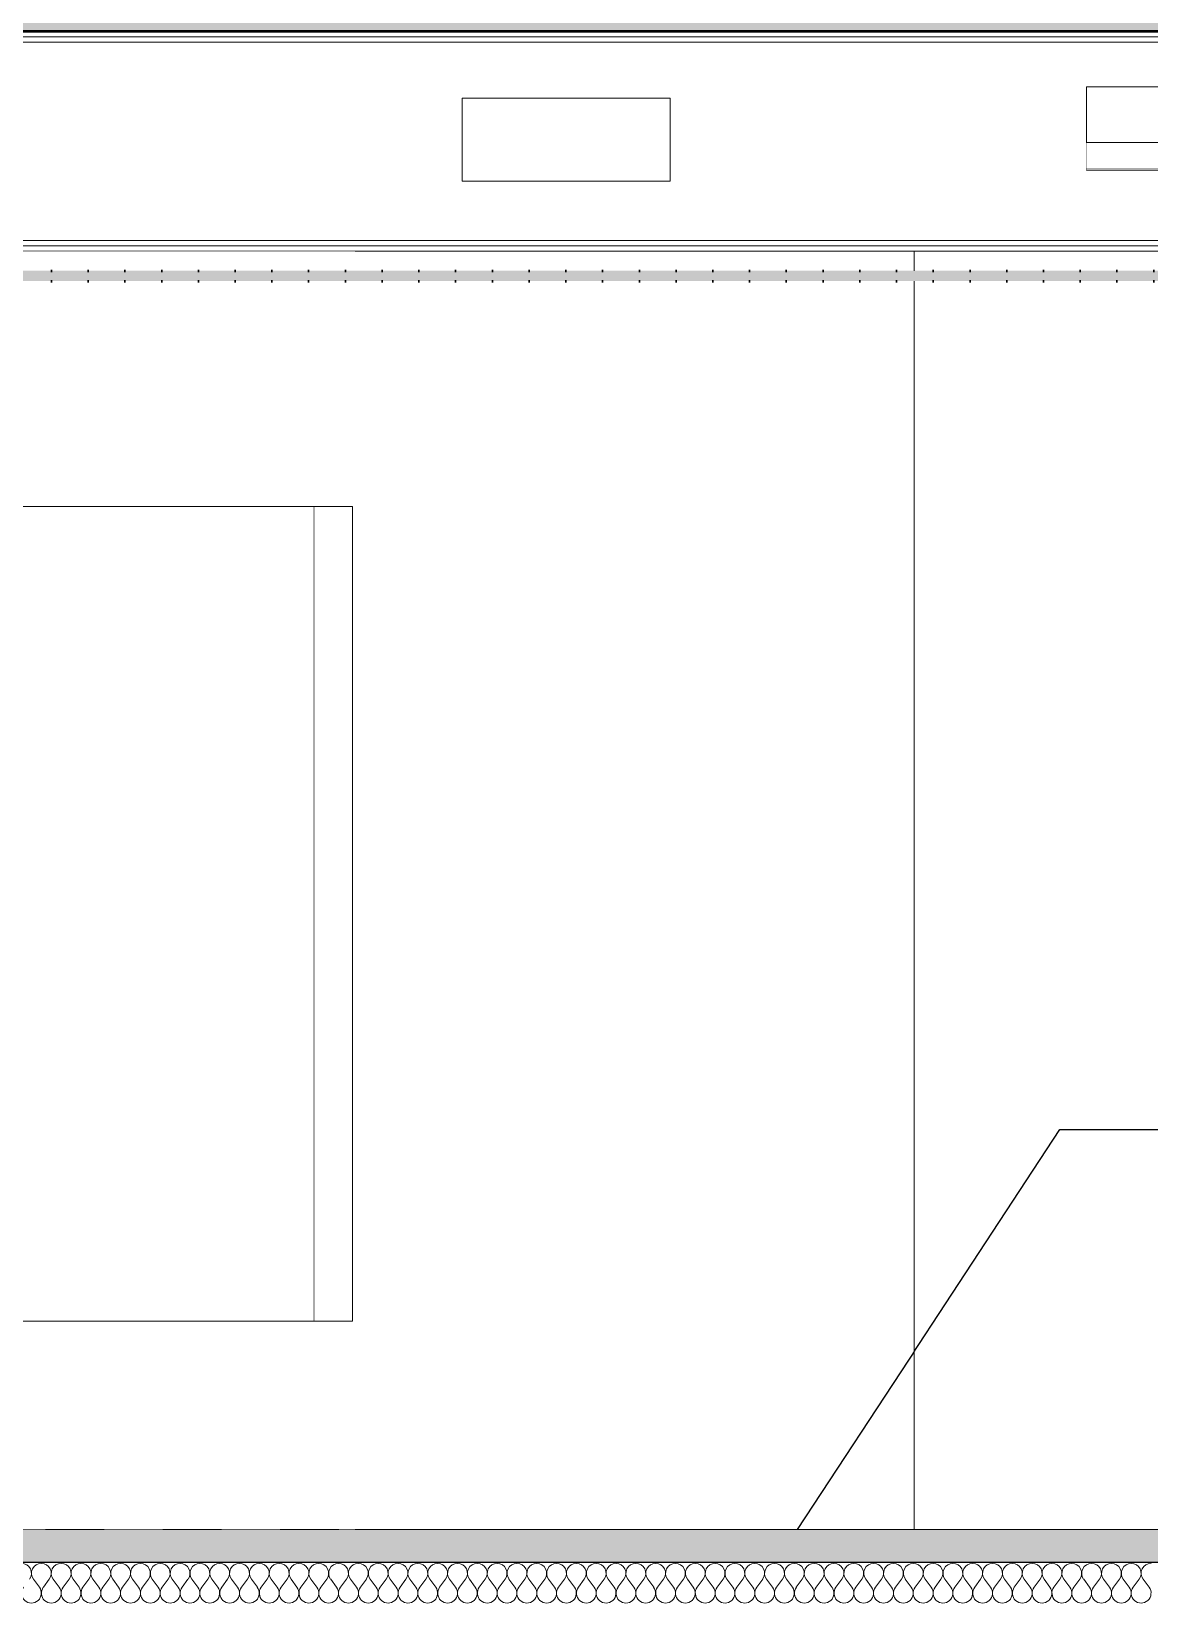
# Model space of a CAD drawing. Header units: millimetres. Extents: x -48147 to 1414029, y -496296 to 18123.
# Drawn here: x 1371003 to 1373690, y -491015 to -487237 of the extents above; entities that cross this region are included whole.
import ezdxf

# ---------------------------------------------------------------- set-up
doc = ezdxf.new("R2010")
doc.units = ezdxf.units.MM
doc.header["$MEASUREMENT"] = 0
for name, pattern in [('Dashed', [2822.222233, 1411.111116, -1411.111116]), ('Dense Dotted', [88.194442, 0, -88.194442]), ('Wipeout_Contour', [1000, 0, -1000])]:
    doc.linetypes.add(name, pattern=pattern)
for name, color, linetype, lineweight, true_color in [('0_Pen_No__105', 7, 'Continuous', 15, 0xa6a6a6), ('A-230-M_FLOOR.IFC Import_Pen_No__109', 7, 'Continuous', 15, 0xa6a6a6), ('A-230-M_FLOOR.IFC Import_Pen_No__29', 7, 'Continuous', 50, 0x2a2a2a), ('New_A-20-M_Ceiling_Pen_No__29', 7, 'Continuous', 50, 0x2a2a2a), ('New_A-20-M_Ceiling_Pen_No__81', 7, 'Continuous', 20, 0x6a6a6a), ('New_A-20-M_Floor_Slab_Pen_No__107', 7, 'Continuous', 15, 0xa6a6a6), ('New_A-20-M_Floor_Slab_Pen_No__109', 7, 'Continuous', 15, 0xa6a6a6), ('New_A-20-M_Floor_Slab_Pen_No__162', 7, 'Continuous', 0, 0xe47200)]:
    doc.layers.add(name, color=color, linetype=linetype, lineweight=lineweight, true_color=true_color)
for name, color, linetype, lineweight in [('0_Pen_No__85', 8, 'Continuous', 20), ('A-20-M_Ceiling_Pen_No__89', 8, 'Continuous', 20), ('A-25-M_Wall_Int_Pen_No__87', 8, 'Continuous', 20), ('New_A-20-M_Floor_Slab_Pen_No__1', 7, 'Continuous', 13), ('New_A-25-M_Wall_Int_Pen_No__87', 8, 'Continuous', 20), ('S-280-M_STRUCT_FRAME.IFC Import_Pen_No__90', 8, 'Continuous', 20)]:
    doc.layers.add(name, color=color, linetype=linetype, lineweight=lineweight)
for name, color, linetype in [('A-20-M_Ceiling', 7, 'Continuous'), ('A-230-M_FLOOR.IFC Import', 7, 'Continuous'), ('A-25-M_Wall_Int', 7, 'Continuous'), ('New_A-20-M_Ceiling', 7, 'Continuous'), ('New_A-20-M_Floor_Slab', 7, 'Continuous'), ('New_A-25-M_Wall_Int', 7, 'Continuous'), ('S-280-M_STRUCT_FRAME.IFC Import', 7, 'Continuous')]:
    doc.layers.add(name, color=color, linetype=linetype)
doc.dimstyles.new('GENERATED_STYLE__5', dxfattribs={"dimtxt": 0.18, "dimasz": 182.4, "dimexe": 0.18, "dimexo": 0.0625, "dimgap": 0.09, "dimtad": 0, "dimtih": 1, "dimtoh": 1, "dimdec": 4, "dimzin": 0, "dimdsep": 46, "dimcen": 0.09, "dimadec": 0, "dimazin": 0, "dimtfac": 1, "dimtdec": 4, "dimtmove": 0, "dimatfit": 3, "dimldrblk": 'ARROWHEAD_5', "dimfxl": 1, "dimtolj": 1, "dimtzin": 0, "dimarcsym": 0})
pattern_1 = [(0, (1372879, -490836.73), (0, 389.7114), [24.375, -200.625]), (0, (1372991.5, -490641.88), (0, 389.7114), [24.375, -200.625]), (60, (1372879, -490836.73), (-337.5, 194.8557), [24.375, -200.625]), (60, (1373104, -490836.73), (-337.5, 194.8557), [24.375, -200.625]), (120, (1372903.37, -490836.73), (337.5, 194.8557), [24.375, -200.625]), (120, (1373128.37, -490836.73), (337.5, 194.8557), [24.375, -200.625]), (0, (1372878.996, -490799.23), (0, 75), [0, -75, 0, -112.5]), (45, (1372916.496, -490799.23), (-53.033, 53.033), [0, -56.25, 0, -93.75])]

# ---------------------------------------------------------------- blocks, each defined once
blk = doc.blocks.new('Section Elem_80_2', base_point=(1372879, -490836.7))
at = {"color": 254, "linetype": 'Wipeout_Contour', "lineweight": 0, "ltscale": 5825226.054187815}
blk.add_wipeout([(1372038.5, -487596.7), (1372538.4, -487596.7), (1372538.4, -487396.7), (1372038.5, -487396.7)], dxfattribs=at).dxf.layer = 'New_A-25-M_Wall_Int'
at = {"color": 254, "linetype": 'Wipeout_Contour', "lineweight": 0, "ltscale": 5826235.040803639}
blk.add_wipeout([(1373124.3, -487765), (1371780.7, -487765), (1371780.7, -487811.7), (1373124.3, -487811.7)], dxfattribs=at).dxf.layer = 'New_A-25-M_Wall_Int'
at = {"color": 254, "linetype": 'Wipeout_Contour', "lineweight": 0, "ltscale": 5828314.81659353}
blk.add_wipeout([(1371780.7, -487836.7), (1371780.7, -490836.7), (1373124.3, -490836.7), (1373124.3, -487836.7)], dxfattribs=at).dxf.layer = 'New_A-25-M_Wall_Int'
at = {"layer": 'New_A-25-M_Wall_Int_Pen_No__87', "linetype": 'Continuous'}
for p, q in [((1373124.3, -487765), (1373124.3, -487811.7)), ((1373124.3, -487836.7), (1373124.3, -490836.7))]:
    blk.add_line(p, q, dxfattribs=at)
blk = doc.blocks.new('*X395', base_point=(1372879, -490836.7))
at = {"layer": 'New_A-20-M_Floor_Slab_Pen_No__107', "linetype": 'Continuous'}
for p, q in [((1371022.5, -490975.8), (1371008.2, -490956.7)), ((1371032, -490975.8), (1371046.3, -490956.7)), ((1371070.1, -490975.8), (1371055.8, -490956.7)), ((1371079.6, -490975.8), (1371093.9, -490956.7)), ((1371117.7, -490975.8), (1371103.4, -490956.7)), ((1371127.2, -490975.8), (1371141.5, -490956.7)), ((1371165.3, -490975.8), (1371151, -490956.7)), ((1371174.8, -490975.8), (1371189.1, -490956.7)), ((1371212.9, -490975.8), (1371198.7, -490956.7)), ((1371222.5, -490975.8), (1371236.8, -490956.7)), ((1371260.6, -490975.8), (1371246.3, -490956.7)), ((1371270.1, -490975.8), (1371284.4, -490956.7)), ((1371308.2, -490975.8), (1371293.9, -490956.7)), ((1371317.7, -490975.8), (1371332, -490956.7)), ((1371355.8, -490975.8), (1371341.5, -490956.7)), ((1371365.3, -490975.8), (1371379.6, -490956.7)), ((1371403.4, -490975.8), (1371389.1, -490956.7)), ((1371412.9, -490975.8), (1371427.2, -490956.7)), ((1371451, -490975.8), (1371436.8, -490956.7)), ((1371460.6, -490975.8), (1371474.8, -490956.7)), ((1371498.7, -490975.8), (1371484.4, -490956.7)), ((1371508.2, -490975.8), (1371522.5, -490956.7)), ((1371546.3, -490975.8), (1371532, -490956.7)), ((1371555.8, -490975.8), (1371570.1, -490956.7)), ((1371593.9, -490975.8), (1371579.6, -490956.7)), ((1371603.4, -490975.8), (1371617.7, -490956.7)), ((1371641.5, -490975.8), (1371627.2, -490956.7)), ((1371651, -490975.8), (1371665.3, -490956.7)), ((1371689.1, -490975.8), (1371674.8, -490956.7)), ((1371698.7, -490975.8), (1371712.9, -490956.7)), ((1371736.8, -490975.8), (1371722.5, -490956.7)), ((1371746.3, -490975.8), (1371760.6, -490956.7)), ((1371784.4, -490975.8), (1371770.1, -490956.7)), ((1371793.9, -490975.8), (1371808.2, -490956.7)), ((1371832, -490975.8), (1371817.7, -490956.7)), ((1371841.5, -490975.8), (1371855.8, -490956.7)), ((1371879.6, -490975.8), (1371865.3, -490956.7)), ((1371889.1, -490975.8), (1371903.4, -490956.7)), ((1371927.2, -490975.8), (1371912.9, -490956.7)), ((1371936.8, -490975.8), (1371951, -490956.7)), ((1371974.8, -490975.8), (1371960.6, -490956.7)), ((1371984.4, -490975.8), (1371998.7, -490956.7)), ((1372022.5, -490975.8), (1372008.2, -490956.7)), ((1372032, -490975.8), (1372046.3, -490956.7)), ((1372070.1, -490975.8), (1372055.8, -490956.7)), ((1372079.6, -490975.8), (1372093.9, -490956.7)), ((1372117.7, -490975.8), (1372103.4, -490956.7)), ((1372127.2, -490975.8), (1372141.5, -490956.7)), ((1372165.3, -490975.8), (1372151, -490956.7)), ((1372174.8, -490975.8), (1372189.1, -490956.7)), ((1372212.9, -490975.8), (1372198.7, -490956.7)), ((1372222.5, -490975.8), (1372236.8, -490956.7)), ((1372260.6, -490975.8), (1372246.3, -490956.7)), ((1372270.1, -490975.8), (1372284.4, -490956.7)), ((1372308.2, -490975.8), (1372293.9, -490956.7)), ((1372317.7, -490975.8), (1372332, -490956.7)), ((1372355.8, -490975.8), (1372341.5, -490956.7)), ((1372365.3, -490975.8), (1372379.6, -490956.7)), ((1372403.4, -490975.8), (1372389.1, -490956.7)), ((1372412.9, -490975.8), (1372427.2, -490956.7)), ((1372451, -490975.8), (1372436.8, -490956.7)), ((1372460.6, -490975.8), (1372474.8, -490956.7)), ((1372498.7, -490975.8), (1372484.4, -490956.7)), ((1372508.2, -490975.8), (1372522.5, -490956.7)), ((1372546.3, -490975.8), (1372532, -490956.7)), ((1372555.8, -490975.8), (1372570.1, -490956.7)), ((1372593.9, -490975.8), (1372579.6, -490956.7)), ((1372603.4, -490975.8), (1372617.7, -490956.7)), ((1372641.5, -490975.8), (1372627.2, -490956.7)), ((1372651, -490975.8), (1372665.3, -490956.7)), ((1372689.1, -490975.8), (1372674.8, -490956.7)), ((1372698.7, -490975.8), (1372712.9, -490956.7)), ((1372736.8, -490975.8), (1372722.5, -490956.7)), ((1372746.3, -490975.8), (1372760.6, -490956.7)), ((1372784.4, -490975.8), (1372770.1, -490956.7)), ((1372793.9, -490975.8), (1372808.2, -490956.7)), ((1372832, -490975.8), (1372817.7, -490956.7)), ((1372841.5, -490975.8), (1372855.8, -490956.7)), ((1372879.6, -490975.8), (1372865.3, -490956.7)), ((1372889.1, -490975.8), (1372903.4, -490956.7)), ((1372927.2, -490975.8), (1372912.9, -490956.7)), ((1372936.8, -490975.8), (1372951, -490956.7)), ((1372974.8, -490975.8), (1372960.6, -490956.7)), ((1372984.4, -490975.8), (1372998.7, -490956.7)), ((1373022.5, -490975.8), (1373008.2, -490956.7)), ((1373032, -490975.8), (1373046.3, -490956.7)), ((1373070.1, -490975.8), (1373055.8, -490956.7)), ((1373079.6, -490975.8), (1373093.9, -490956.7)), ((1373117.7, -490975.8), (1373103.4, -490956.7)), ((1373127.2, -490975.8), (1373141.5, -490956.7)), ((1373165.3, -490975.8), (1373151, -490956.7)), ((1373174.8, -490975.8), (1373189.1, -490956.7)), ((1373212.9, -490975.8), (1373198.7, -490956.7)), ((1373222.5, -490975.8), (1373236.8, -490956.7)), ((1373260.6, -490975.8), (1373246.3, -490956.7)), ((1373270.1, -490975.8), (1373284.4, -490956.7)), ((1373308.2, -490975.8), (1373293.9, -490956.7)), ((1373317.7, -490975.8), (1373332, -490956.7)), ((1373355.8, -490975.8), (1373341.5, -490956.7)), ((1373365.3, -490975.8), (1373379.6, -490956.7)), ((1373403.4, -490975.8), (1373389.1, -490956.7)), ((1373412.9, -490975.8), (1373427.2, -490956.7)), ((1373451, -490975.8), (1373436.8, -490956.7)), ((1373460.6, -490975.8), (1373474.8, -490956.7)), ((1373498.7, -490975.8), (1373484.4, -490956.7)), ((1373508.2, -490975.8), (1373522.5, -490956.7)), ((1373546.3, -490975.8), (1373532, -490956.7)), ((1373555.8, -490975.8), (1373570.1, -490956.7)), ((1373593.9, -490975.8), (1373579.6, -490956.7)), ((1373603.4, -490975.8), (1373617.7, -490956.7)), ((1373641.5, -490975.8), (1373627.2, -490956.7)), ((1373651, -490975.8), (1373665.3, -490956.7)), ((1373689.1, -490975.8), (1373674.8, -490956.7))]:
    blk.add_line(p, q, dxfattribs=at)
for centre, start, end in [((1370979.6, -490942.4), 323.1301, 90), ((1371027.2, -490942.4), 90, 216.8699), ((1371027.2, -490942.4), 323.1301, 90), ((1371074.8, -490942.4), 90, 216.8699), ((1371074.8, -490942.4), 323.1301, 90), ((1371122.5, -490942.4), 90, 216.8699), ((1371122.5, -490942.4), 323.1301, 90), ((1371170.1, -490942.4), 90, 216.8699), ((1371170.1, -490942.4), 323.1301, 90), ((1371217.7, -490942.4), 90, 216.8699), ((1371217.7, -490942.4), 323.1301, 90), ((1371265.3, -490942.4), 90, 216.8699), ((1371265.3, -490942.4), 323.1301, 90), ((1371312.9, -490942.4), 90, 216.8699), ((1371312.9, -490942.4), 323.1301, 90), ((1371360.6, -490942.4), 90, 216.8699), ((1371360.6, -490942.4), 323.1301, 90), ((1371408.2, -490942.4), 90, 216.8699), ((1371408.2, -490942.4), 323.1301, 90), ((1371455.8, -490942.4), 90, 216.8699), ((1371455.8, -490942.4), 323.1301, 90), ((1371503.4, -490942.4), 90, 216.8699), ((1371503.4, -490942.4), 323.1301, 90), ((1371551, -490942.4), 90, 216.8699), ((1371551, -490942.4), 323.1301, 90), ((1371598.7, -490942.4), 90, 216.8699), ((1371598.7, -490942.4), 323.1301, 90), ((1371646.3, -490942.4), 90, 216.8699), ((1371646.3, -490942.4), 323.1301, 90), ((1371693.9, -490942.4), 90, 216.8699), ((1371693.9, -490942.4), 323.1301, 90), ((1371741.5, -490942.4), 90, 216.8699), ((1371741.5, -490942.4), 323.1301, 90), ((1371789.1, -490942.4), 90, 216.8699), ((1371789.1, -490942.4), 323.1301, 90), ((1371836.8, -490942.4), 90, 216.8699), ((1371836.8, -490942.4), 323.1301, 90), ((1371884.4, -490942.4), 90, 216.8699), ((1371884.4, -490942.4), 323.1301, 90), ((1371932, -490942.4), 90, 216.8699), ((1371932, -490942.4), 323.1301, 90), ((1371979.6, -490942.4), 90, 216.8699), ((1371979.6, -490942.4), 323.1301, 90), ((1372027.2, -490942.4), 90, 216.8699), ((1372027.2, -490942.4), 323.1301, 90), ((1372074.8, -490942.4), 90, 216.8699), ((1372074.8, -490942.4), 323.1301, 90), ((1372122.5, -490942.4), 90, 216.8699), ((1372122.5, -490942.4), 323.1301, 90), ((1372170.1, -490942.4), 90, 216.8699), ((1372170.1, -490942.4), 323.1301, 90), ((1372217.7, -490942.4), 90, 216.8699), ((1372217.7, -490942.4), 323.1301, 90), ((1372265.3, -490942.4), 90, 216.8699), ((1372265.3, -490942.4), 323.1301, 90), ((1372312.9, -490942.4), 90, 216.8699), ((1372312.9, -490942.4), 323.1301, 90), ((1372360.6, -490942.4), 90, 216.8699), ((1372360.6, -490942.4), 323.1301, 90), ((1372408.2, -490942.4), 90, 216.8699), ((1372408.2, -490942.4), 323.1301, 90), ((1372455.8, -490942.4), 90, 216.8699), ((1372455.8, -490942.4), 323.1301, 90), ((1372503.4, -490942.4), 90, 216.8699), ((1372503.4, -490942.4), 323.1301, 90), ((1372551, -490942.4), 90, 216.8699), ((1372551, -490942.4), 323.1301, 90), ((1372598.7, -490942.4), 90, 216.8699), ((1372598.7, -490942.4), 323.1301, 90), ((1372646.3, -490942.4), 90, 216.8699), ((1372646.3, -490942.4), 323.1301, 90), ((1372693.9, -490942.4), 90, 216.8699), ((1372693.9, -490942.4), 323.1301, 90), ((1372741.5, -490942.4), 90, 216.8699), ((1372741.5, -490942.4), 323.1301, 90), ((1372789.1, -490942.4), 90, 216.8699), ((1372789.1, -490942.4), 323.1301, 90), ((1372836.8, -490942.4), 90, 216.8699), ((1372836.8, -490942.4), 323.1301, 90), ((1372884.4, -490942.4), 90, 216.8699), ((1372884.4, -490942.4), 323.1301, 90), ((1372932, -490942.4), 90, 216.8699), ((1372932, -490942.4), 323.1301, 90), ((1372979.6, -490942.4), 90, 216.8699), ((1372979.6, -490942.4), 323.1301, 90), ((1373027.2, -490942.4), 90, 216.8699), ((1373027.2, -490942.4), 323.1301, 90), ((1373074.8, -490942.4), 90, 216.8699), ((1373074.8, -490942.4), 323.1301, 90), ((1373122.5, -490942.4), 90, 216.8699), ((1373122.5, -490942.4), 323.1301, 90), ((1373170.1, -490942.4), 90, 216.8699), ((1373170.1, -490942.4), 323.1301, 90), ((1373217.7, -490942.4), 90, 216.8699), ((1373217.7, -490942.4), 323.1301, 90), ((1373265.3, -490942.4), 90, 216.8699), ((1373265.3, -490942.4), 323.1301, 90), ((1373312.9, -490942.4), 90, 216.8699), ((1373312.9, -490942.4), 323.1301, 90), ((1373360.6, -490942.4), 90, 216.8699), ((1373360.6, -490942.4), 323.1301, 90), ((1373408.2, -490942.4), 90, 216.8699), ((1373408.2, -490942.4), 323.1301, 90), ((1373455.8, -490942.4), 90, 216.8699), ((1373455.8, -490942.4), 323.1301, 90), ((1373503.4, -490942.4), 90, 216.8699), ((1373503.4, -490942.4), 323.1301, 90), ((1373551, -490942.4), 90, 216.8699), ((1373551, -490942.4), 323.1301, 90), ((1373598.7, -490942.4), 90, 216.8699), ((1373598.7, -490942.4), 323.1301, 90), ((1373646.3, -490942.4), 90, 216.8699), ((1373646.3, -490942.4), 323.1301, 90), ((1373693.9, -490942.4), 90, 216.8699), ((1371003.4, -490990), 143.1301, 36.8699), ((1371051, -490990), 143.1301, 36.8699), ((1371098.7, -490990), 143.1301, 36.8699), ((1371146.3, -490990), 143.1301, 36.8699), ((1371193.9, -490990), 143.1301, 36.8699), ((1371241.5, -490990), 143.1301, 36.8699), ((1371289.1, -490990), 143.1301, 36.8699), ((1371336.8, -490990), 143.1301, 36.8699), ((1371384.4, -490990), 143.1301, 36.8699), ((1371432, -490990), 143.1301, 36.8699), ((1371479.6, -490990), 143.1301, 36.8699), ((1371527.2, -490990), 143.1301, 36.8699), ((1371574.8, -490990), 143.1301, 36.8699), ((1371622.5, -490990), 143.1301, 36.8699), ((1371670.1, -490990), 143.1301, 36.8699), ((1371717.7, -490990), 143.1301, 36.8699), ((1371765.3, -490990), 143.1301, 36.8699), ((1371812.9, -490990), 143.1301, 36.8699), ((1371860.6, -490990), 143.1301, 36.8699), ((1371908.2, -490990), 143.1301, 36.8699), ((1371955.8, -490990), 143.1301, 36.8699), ((1372003.4, -490990), 143.1301, 36.8699), ((1372051, -490990), 143.1301, 36.8699), ((1372098.7, -490990), 143.1301, 36.8699), ((1372146.3, -490990), 143.1301, 36.8699), ((1372193.9, -490990), 143.1301, 36.8699), ((1372241.5, -490990), 143.1301, 36.8699), ((1372289.1, -490990), 143.1301, 36.8699), ((1372336.8, -490990), 143.1301, 36.8699), ((1372384.4, -490990), 143.1301, 36.8699), ((1372432, -490990), 143.1301, 36.8699), ((1372479.6, -490990), 143.1301, 36.8699), ((1372527.2, -490990), 143.1301, 36.8699), ((1372574.8, -490990), 143.1301, 36.8699), ((1372622.5, -490990), 143.1301, 36.8699), ((1372670.1, -490990), 143.1301, 36.8699), ((1372717.7, -490990), 143.1301, 36.8699), ((1372765.3, -490990), 143.1301, 36.8699), ((1372812.9, -490990), 143.1301, 36.8699), ((1372860.6, -490990), 143.1301, 36.8699), ((1372908.2, -490990), 143.1301, 36.8699), ((1372955.8, -490990), 143.1301, 36.8699), ((1373003.4, -490990), 143.1301, 36.8699), ((1373051, -490990), 143.1301, 36.8699), ((1373098.7, -490990), 143.1301, 36.8699), ((1373146.3, -490990), 143.1301, 36.8699), ((1373193.9, -490990), 143.1301, 36.8699), ((1373241.5, -490990), 143.1301, 36.8699), ((1373289.1, -490990), 143.1301, 36.8699), ((1373336.8, -490990), 143.1301, 36.8699), ((1373384.4, -490990), 143.1301, 36.8699), ((1373432, -490990), 143.1301, 36.8699), ((1373479.6, -490990), 143.1301, 36.8699), ((1373527.2, -490990), 143.1301, 36.8699), ((1373574.8, -490990), 143.1301, 36.8699), ((1373622.5, -490990), 143.1301, 36.8699), ((1373670.1, -490990), 143.1301, 36.8699)]:
    blk.add_arc(centre, 23.8, start, end, dxfattribs=at)
blk = doc.blocks.new('Section Elem_366_2', base_point=(1372879, -490836.7))
at = {"color": 254, "linetype": 'Wipeout_Contour', "lineweight": 0, "ltscale": 5822336.932300525}
blk.add_wipeout([(1376173.4, -490836.7), (1364455.8, -490836.7), (1364455.8, -490915.7), (1376173.4, -490915.7)], dxfattribs=at).dxf.layer = 'New_A-20-M_Floor_Slab'
at = {"layer": 'New_A-20-M_Floor_Slab_Pen_No__109', "linetype": 'Continuous'}
h = blk.add_hatch(dxfattribs=at)
h.set_pattern_fill('Lightweight_Concrete_0002', color=256, style=0, pattern_type=2)
h.set_pattern_definition(pattern_1)
h.paths.add_polyline_path([(1376173.4, -490836.7), (1364455.8, -490836.7), (1364455.8, -490915.7), (1376173.4, -490915.7)])
at = {"layer": 'New_A-20-M_Floor_Slab_Pen_No__162', "linetype": 'Continuous'}
blk.add_hatch(color=256, dxfattribs=at).paths.add_polyline_path([(1364455.8, -490915.7), (1364455.8, -490916.2), (1376173.4, -490916.2), (1376173.4, -490915.7)])
at = {"layer": 'New_A-20-M_Floor_Slab_Pen_No__1', "linetype": 'Continuous'}
blk.add_line((1376172.6, -490836.7), (1364455.8, -490836.7), dxfattribs=at)
at = {"color": 254, "linetype": 'Wipeout_Contour', "lineweight": 0, "ltscale": 5822458.350221347}
blk.add_wipeout([(1364455.8, -490916.2), (1364455.8, -491016.2), (1376173.4, -491016.2), (1376173.4, -490916.2)], dxfattribs=at).dxf.layer = 'New_A-20-M_Floor_Slab'
at = {"layer": 'New_A-20-M_Floor_Slab_Pen_No__1', "linetype": 'Continuous'}
for p, q in [((1376173.4, -490915.7), (1364455.8, -490915.7)), ((1376173.4, -490916.2), (1364455.8, -490916.2))]:
    blk.add_line(p, q, dxfattribs=at)
at = {"layer": 'New_A-20-M_Floor_Slab'}
blk.add_blockref('*X395', (1372879, -490836.7), dxfattribs=at)
blk = doc.blocks.new('Section Elem_467_2', base_point=(1372879, -490836.7))
at = {"layer": 'S-280-M_STRUCT_FRAME.IFC Import_Pen_No__90', "linetype": 'Continuous'}
for p, q in [((1372538.5, -487396.7), (1372038.5, -487396.7)), ((1372038.5, -487396.7), (1372038.5, -487596.7)), ((1372538.5, -487596.7), (1372538.5, -487396.7)), ((1374038.5, -487370), (1373538.5, -487370)), ((1373538.5, -487370), (1373538.5, -487570)), ((1373538.5, -487570), (1374038.5, -487570)), ((1372038.5, -487596.7), (1372538.5, -487596.7))]:
    blk.add_line(p, q, dxfattribs=at)
at = {"color": 254, "linetype": 'Wipeout_Contour', "lineweight": 0, "ltscale": 5818490.170846383}
blk.add_wipeout([(1364996.9, -487253.7), (1364997.2, -487262.6), (1376172.6, -487262.6), (1376172.6, -487253.7)], dxfattribs=at).dxf.layer = 'S-280-M_STRUCT_FRAME.IFC Import'
at = {"color": 254, "linetype": 'Wipeout_Contour', "lineweight": 0, "ltscale": 5819140.956691417}
blk.add_wipeout([(1364997.2, -487739.1), (1364996.9, -487748.1), (1376172.6, -487748.1), (1376172.6, -487739.1)], dxfattribs=at).dxf.layer = 'S-280-M_STRUCT_FRAME.IFC Import'
at = {"color": 254, "linetype": 'Wipeout_Contour', "lineweight": 0, "ltscale": 5818480.752406818}
blk.add_wipeout([(1376172.6, -487249.9), (1364996.2, -487249.9), (1364996.9, -487253.7), (1376172.6, -487253.7)], dxfattribs=at).dxf.layer = 'S-280-M_STRUCT_FRAME.IFC Import'
at = {"color": 254, "linetype": 'Wipeout_Contour', "lineweight": 0, "ltscale": 5819117.401360019}
blk.add_wipeout([(1376172.6, -487751.8), (1364974, -487751.8), (1364974, -487765), (1376172.6, -487765)], dxfattribs=at).dxf.layer = 'S-280-M_STRUCT_FRAME.IFC Import'
at = {"color": 254, "linetype": 'Wipeout_Contour', "lineweight": 0, "ltscale": 5818426.905174221}
blk.add_wipeout([(1364974, -487249.9), (1376172.6, -487249.9), (1376172.6, -487236.7), (1364974, -487236.7)], dxfattribs=at).dxf.layer = 'S-280-M_STRUCT_FRAME.IFC Import'
at = {"color": 254, "linetype": 'Wipeout_Contour', "lineweight": 0, "ltscale": 5819148.562650276}
blk.add_wipeout([(1364996.9, -487748.1), (1364996.2, -487751.8), (1376172.6, -487751.8), (1376172.6, -487748.1)], dxfattribs=at).dxf.layer = 'S-280-M_STRUCT_FRAME.IFC Import'
at = {"layer": 'S-280-M_STRUCT_FRAME.IFC Import_Pen_No__90', "linetype": 'Continuous'}
for p, q in [((1376172.6, -487249.9), (1364974, -487249.9)), ((1376172.6, -487262.6), (1364997.2, -487262.6)), ((1376172.6, -487739.1), (1364997.2, -487739.1)), ((1376172.6, -487751.8), (1364974, -487751.8)), ((1376172.6, -487765), (1364974, -487765))]:
    blk.add_line(p, q, dxfattribs=at)
blk = doc.blocks.new('Section Elem_476_2', base_point=(1372879, -490836.7))
at = {"color": 254, "linetype": 'Wipeout_Contour', "lineweight": 0, "ltscale": 8746801.904372128}
blk.add_wipeout([(1373538.5, -487570), (1374038.4, -487570), (1374038.4, -487370), (1374038.4, -487370), (1374038.4, -487566.7), (1373538.5, -487566.7)], dxfattribs=at).dxf.layer = 'S-280-M_STRUCT_FRAME.IFC Import'
at = {"color": 254, "linetype": 'Wipeout_Contour', "lineweight": 0, "ltscale": 8755284.272069138}
blk.add_wipeout([(1375538.4, -487566.7), (1375038.5, -487566.7), (1375038.5, -487570), (1375538.4, -487570), (1375538.4, -487370), (1375538.4, -487370)], dxfattribs=at).dxf.layer = 'S-280-M_STRUCT_FRAME.IFC Import'
at = {"layer": 'S-280-M_STRUCT_FRAME.IFC Import_Pen_No__90', "linetype": 'Continuous'}
for p, q in [((1374038.4, -487566.7), (1374038.4, -487370)), ((1375538.4, -487566.7), (1375538.4, -487370)), ((1373538.5, -487566.7), (1374038.4, -487566.7)), ((1375038.5, -487566.7), (1375538.4, -487566.7))]:
    blk.add_line(p, q, dxfattribs=at)
blk = doc.blocks.new('Section Elem_477_2', base_point=(1372879, -490836.7))
at = {"color": 254, "linetype": 'Wipeout_Contour', "lineweight": 0, "ltscale": 8746757.27612747}
blk.add_wipeout([(1373538.5, -487566.7), (1374038.4, -487566.7), (1374038.4, -487370), (1374038.4, -487370), (1374038.4, -487503.7), (1373538.5, -487503.7)], dxfattribs=at).dxf.layer = 'S-280-M_STRUCT_FRAME.IFC Import'
at = {"color": 254, "linetype": 'Wipeout_Contour', "lineweight": 0, "ltscale": 8755239.687095333}
blk.add_wipeout([(1375038.5, -487566.7), (1375538.4, -487566.7), (1375538.4, -487370), (1375538.4, -487370), (1375538.4, -487503.7), (1375038.5, -487503.7)], dxfattribs=at).dxf.layer = 'S-280-M_STRUCT_FRAME.IFC Import'
at = {"layer": 'S-280-M_STRUCT_FRAME.IFC Import_Pen_No__90', "linetype": 'Continuous'}
for p, q in [((1374038.4, -487503.7), (1374038.4, -487370)), ((1375538.4, -487503.7), (1375538.4, -487370)), ((1373538.5, -487503.7), (1374038.4, -487503.7)), ((1375038.5, -487503.7), (1375538.4, -487503.7))]:
    blk.add_line(p, q, dxfattribs=at)
blk = doc.blocks.new('Section Elem_484_2', base_point=(1372879, -490836.7))
at = {"color": 254, "linetype": 'Wipeout_Contour', "lineweight": 0, "ltscale": 5826168.361405144}
blk.add_wipeout([(1372538.4, -487596.7), (1372538.5, -487596.7), (1372538.5, -487396.7), (1372538.4, -487396.7)], dxfattribs=at).dxf.layer = 'S-280-M_STRUCT_FRAME.IFC Import'
at = {"color": 254, "linetype": 'Wipeout_Contour', "lineweight": 0, "ltscale": 5831786.957293129}
blk.add_wipeout([(1374038.4, -487370), (1374038.4, -487570), (1374038.5, -487570), (1374038.5, -487370)], dxfattribs=at).dxf.layer = 'S-280-M_STRUCT_FRAME.IFC Import'
at = {"color": 254, "linetype": 'Wipeout_Contour', "lineweight": 0, "ltscale": 5837441.987863563}
blk.add_wipeout([(1375538.5, -487370), (1375538.4, -487370), (1375538.4, -487570), (1375538.5, -487570)], dxfattribs=at).dxf.layer = 'S-280-M_STRUCT_FRAME.IFC Import'
at = {"layer": 'S-280-M_STRUCT_FRAME.IFC Import_Pen_No__90', "linetype": 'Continuous'}
for p, q in [((1372538.4, -487596.7), (1372538.4, -487396.7)), ((1374038.4, -487570), (1374038.4, -487370)), ((1375538.4, -487570), (1375538.4, -487370))]:
    blk.add_line(p, q, dxfattribs=at)
blk = doc.blocks.new('Section Elem_626_2', base_point=(1372879, -490836.7))
at = {"color": 254, "linetype": 'Wipeout_Contour', "lineweight": 0, "ltscale": 5822580.216218885}
blk.add_wipeout([(1370163.5, -490336.7), (1371683, -490336.7), (1371683, -488378.7), (1370163.5, -488378.7)], dxfattribs=at).dxf.layer = 'New_A-25-M_Wall_Int'
at = {"layer": 'New_A-25-M_Wall_Int_Pen_No__87', "linetype": 'Continuous'}
blk.add_line((1371683, -488378.7), (1371683, -490336.7), dxfattribs=at)
blk = doc.blocks.new('Section Elem_627_2', base_point=(1372879, -490836.7))
at = {"color": 254, "linetype": 'Wipeout_Contour', "lineweight": 0, "ltscale": 5823691.787904306}
blk.add_wipeout([(1371780.7, -487765), (1371774.7, -487765), (1371774.7, -487811.7), (1371780.7, -487811.7)], dxfattribs=at).dxf.layer = 'A-25-M_Wall_Int'
at = {"color": 254, "linetype": 'Wipeout_Contour', "lineweight": 0, "ltscale": 5825615.098598652}
blk.add_wipeout([(1371683, -490336.7), (1371774.7, -490336.7), (1371774.7, -488378.7), (1371683, -488378.7)], dxfattribs=at).dxf.layer = 'A-25-M_Wall_Int'
at = {"color": 254, "linetype": 'Wipeout_Contour', "lineweight": 0, "ltscale": 8738677.441967003}
blk.add_wipeout([(1371774.7, -490366.7), (1371774.7, -490836.7), (1371780.7, -490836.7), (1371780.7, -487836.7), (1371774.7, -487836.7), (1371774.7, -488378.7)], dxfattribs=at).dxf.layer = 'A-25-M_Wall_Int'
at = {"layer": 'A-25-M_Wall_Int_Pen_No__87', "linetype": 'Continuous'}
blk.add_line((1371774.7, -488378.7), (1371774.7, -490336.7), dxfattribs=at)
blk = doc.blocks.new('Section Elem_632_2', base_point=(1372879, -490836.7))
at = {"color": 254, "linetype": 'Wipeout_Contour', "lineweight": 0, "ltscale": 5824550.013132001}
blk.add_wipeout([(1371774.7, -490366.7), (1370229.1, -490366.7), (1370229.1, -490836.7), (1371774.7, -490836.7)], dxfattribs=at).dxf.layer = 'A-25-M_Wall_Int'
blk = doc.blocks.new('Section Elem_634_2', base_point=(1372879, -490836.7))
at = {"color": 254, "linetype": 'Wipeout_Contour', "lineweight": 0, "ltscale": 5820768.097471124}
blk.add_wipeout([(1371774.7, -487765), (1370229.1, -487765), (1370229.1, -487811.7), (1371774.7, -487811.7)], dxfattribs=at).dxf.layer = 'A-25-M_Wall_Int'
at = {"color": 254, "linetype": 'Wipeout_Contour', "lineweight": 0, "ltscale": 5821196.502345623}
blk.add_wipeout([(1371774.7, -487836.7), (1370229.1, -487836.7), (1370229.1, -488378.7), (1371774.7, -488378.7)], dxfattribs=at).dxf.layer = 'A-25-M_Wall_Int'
at = {"layer": 'A-25-M_Wall_Int_Pen_No__87', "linetype": 'Continuous'}
blk.add_line((1370229.1, -488378.7), (1371774.7, -488378.7), dxfattribs=at)
blk = doc.blocks.new('Section Elem_635_2', base_point=(1372879, -490836.7))
at = {"color": 254, "linetype": 'Wipeout_Contour', "lineweight": 0, "ltscale": 8722216.821758943}
blk.add_wipeout([(1366788, -490351.7), (1366788, -490366.7), (1370222.6, -490366.7), (1370222.6, -490351.7), (1370222.6, -490336.7), (1366788, -490336.7)], dxfattribs=at).dxf.layer = 'A-20-M_Ceiling'
at = {"color": 254, "linetype": 'Wipeout_Contour', "lineweight": 0, "ltscale": 5824200.82526732}
blk.add_wipeout([(1370222.6, -490336.7), (1370222.6, -490366.7), (1371774.7, -490366.7), (1371774.7, -490336.7)], dxfattribs=at).dxf.layer = 'A-20-M_Ceiling'
at = {"layer": 'A-20-M_Ceiling_Pen_No__89', "linetype": 'Continuous'}
for p, q in [((1366788, -490336.7), (1370222.6, -490336.7)), ((1370222.6, -490351.7), (1370222.6, -490336.7)), ((1370222.6, -490336.7), (1371774.7, -490336.7)), ((1370222.6, -490366.7), (1370222.6, -490351.7))]:
    blk.add_line(p, q, dxfattribs=at)
blk = doc.blocks.new('Section Elem_638_2', base_point=(1372879, -490836.7))
at = {"layer": 'New_A-20-M_Ceiling_Pen_No__81', "linetype": 'Continuous', "lineweight": 0, "true_color": 0x353535}
blk.add_hatch(color=250, dxfattribs=at).paths.add_polyline_path([(1364339.1, -487811.7), (1364339.1, -487836.7), (1376172.6, -487836.7), (1376172.6, -487811.7)])
at = {"layer": 'New_A-20-M_Ceiling_Pen_No__29', "linetype": 'Dense Dotted'}
for p, q in [((1376172.6, -487811.7), (1364339.1, -487811.7)), ((1376172.6, -487836.7), (1364339.1, -487836.7))]:
    blk.add_line(p, q, dxfattribs=at)
blk = doc.blocks.new('Section Elem_721_2', base_point=(1372879, -490836.7))
at = {"color": 254, "linetype": 'Wipeout_Contour', "lineweight": 0, "ltscale": 23550683.00769461}
blk.add_wipeout([(1404904.6, -487236.7), (1404904.6, -487086.7), (1364343.8, -487086.7), (1364343.8, -487236.7), (1390405.8, -487236.7), (1390405.8, -487130.6), (1390402.8, -487123.4), (1390395.6, -487120.4), (1390333.4, -487120.4), (1390333.4, -487107.1), (1390486.3, -487107.1), (1390486.3, -487120.4), (1390424.1, -487120.4), (1390416.9, -487123.4), (1390413.9, -487130.6), (1390413.9, -487236.7)], dxfattribs=at).dxf.layer = 'A-230-M_FLOOR.IFC Import'
at = {"layer": 'A-230-M_FLOOR.IFC Import_Pen_No__109', "linetype": 'Continuous'}
h = blk.add_hatch(dxfattribs=at)
h.set_pattern_fill('Lightweight_Concrete_0002', color=256, style=0, pattern_type=2)
h.set_pattern_definition(pattern_1)
h.paths.add_polyline_path([(1404904.6, -487236.7), (1404904.6, -487086.7), (1364343.8, -487086.7), (1364343.8, -487236.7), (1390405.8, -487236.7), (1390405.8, -487130.6), (1390402.8, -487123.4), (1390395.6, -487120.4), (1390333.4, -487120.4), (1390333.4, -487107.1), (1390486.3, -487107.1), (1390486.3, -487120.4), (1390424.1, -487120.4), (1390416.9, -487123.4), (1390413.9, -487130.6), (1390413.9, -487236.7)])
at = {"layer": 'A-230-M_FLOOR.IFC Import_Pen_No__29', "linetype": 'Continuous'}
blk.add_line((1376172.6, -487236.7), (1364823.3, -487236.7), dxfattribs=at)
blk = doc.blocks.new('ARROWHEAD_5')
at = {"color": 0, "linetype": 'Continuous', "lineweight": 0}
blk.add_line((0, 0), (-1, 0), dxfattribs=at)
blk.add_solid([(-1, 0.2679), (0, 0), (-1, -0.2679), (-1, 0.2679)], dxfattribs=at)
blk = doc.blocks.new('S-24 Building Section_STORY_MARKER', base_point=(1372879, -490836.7))
at = {"layer": '0_Pen_No__105', "linetype": 'Dashed', "ltscale": 0.1}
blk.add_line((1358054.7, -490836.7), (1410366.7, -490836.7), dxfattribs=at)

msp = doc.modelspace()

# ---------------------------------------------------------------- block references
at = {"layer": 'New_A-25-M_Wall_Int'}
for name in ['Section Elem_80_2', 'Section Elem_626_2']:
    msp.add_blockref(name, (1372879, -490836.7), dxfattribs=at)

# ---------------------------------------------------------------- next in the draw order: block references
at = {"layer": 'New_A-20-M_Floor_Slab'}
msp.add_blockref('Section Elem_366_2', (1372879, -490836.7), dxfattribs=at)
at = {"layer": 'S-280-M_STRUCT_FRAME.IFC Import'}
msp.add_blockref('Section Elem_467_2', (1372879, -490836.7), dxfattribs=at)

# ---------------------------------------------------------------- next in the draw order: block references
at = {"layer": 'A-230-M_FLOOR.IFC Import'}
msp.add_blockref('Section Elem_721_2', (1372879, -490836.7), dxfattribs=at)
at = {"layer": 'A-25-M_Wall_Int'}
msp.add_blockref('Section Elem_627_2', (1372879, -490836.7), dxfattribs=at)
at = {"layer": 'S-280-M_STRUCT_FRAME.IFC Import'}
msp.add_blockref('Section Elem_476_2', (1372879, -490836.7), dxfattribs=at)

# ---------------------------------------------------------------- next in the draw order: leaders
at = {"layer": '0_Pen_No__85', "linetype": 'Continuous', "annotation_type": 0, "has_hookline": 1, "hookline_direction": 0, "text_width": 2113.1}
msp.add_leader([(1372844.5, -490836.7), (1373475, -489875.6), (1373738.2, -489875.6)], dimstyle='GENERATED_STYLE__5', dxfattribs=at)

# ---------------------------------------------------------------- next in the draw order: block references
at = {"layer": 'A-25-M_Wall_Int'}
for name in ['Section Elem_634_2', 'Section Elem_632_2']:
    msp.add_blockref(name, (1372879, -490836.7), dxfattribs=at)
at = {"layer": 'S-280-M_STRUCT_FRAME.IFC Import'}
msp.add_blockref('Section Elem_477_2', (1372879, -490836.7), dxfattribs=at)

# ---------------------------------------------------------------- next in the draw order: block references
at = {"layer": 'A-20-M_Ceiling'}
msp.add_blockref('Section Elem_635_2', (1372879, -490836.7), dxfattribs=at)
at = {"layer": 'New_A-20-M_Ceiling'}
msp.add_blockref('Section Elem_638_2', (1372879, -490836.7), dxfattribs=at)
at = {"layer": 'S-280-M_STRUCT_FRAME.IFC Import'}
msp.add_blockref('Section Elem_484_2', (1372879, -490836.7), dxfattribs=at)

# ---------------------------------------------------------------- next in the draw order: block references
at = {"linetype": 'Continuous', "lineweight": 0}
msp.add_blockref('S-24 Building Section_STORY_MARKER', (1372879, -490836.7), dxfattribs=at)

doc.saveas('drawing.dxf')
